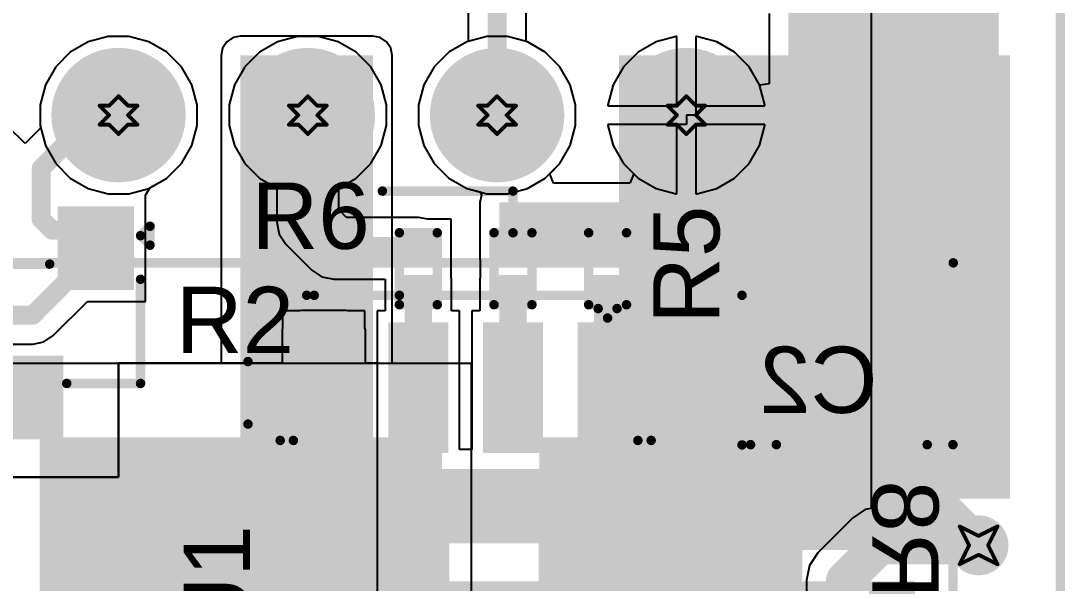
# Model space of a CAD drawing. Header units: inches. Extents: x -0.8 to 12, y -0.1 to 3.7.
# Drawn here: x 0.75 to 1.302, y 1.024 to 1.321 of the extents above; entities that cross this region are included whole.
import ezdxf

# ---------------------------------------------------------------- set-up
doc = ezdxf.new("R2010")
doc.units = ezdxf.units.IN
doc.header["$MEASUREMENT"] = 0
for name, color, linetype in [('Board Outline', 216, 'Continuous'), ('Bottom Layer', 5, 'Continuous'), ('Bottom Overlay', 54, 'Continuous'), ('Bottom Paste', 16, 'Continuous'), ('Bottom Solder', 6, 'Continuous'), ('Drill Drawing', 1, 'Continuous'), ('Multi-Layer', 9, 'Continuous'), ('Pad Holes', 156, 'Continuous'), ('Top Layer', 1, 'Continuous'), ('Top Overlay', 2, 'Continuous'), ('Top Paste', 8, 'Continuous'), ('Top Solder', 216, 'Continuous'), ('Via Holes', 16, 'Continuous')]:
    doc.layers.add(name, color=color, linetype=linetype)
doc.styles.add('Arial', font='', dxfattribs={"height": 0.2})
doc.styles.get('Arial').set_extended_font_data('Arial')

# ---------------------------------------------------------------- blocks, each defined once
blk = doc.blocks.new('SOT_23_1')
at = {"layer": 'Top Layer'}
for points in [[(-0.01614, 0.05748), (0.01614, 0.05748), (0.01614, 0.02126), (-0.01614, 0.02126)], [(-0.05354, -0.02126), (-0.02126, -0.02126), (-0.02126, -0.05748), (-0.05354, -0.05748)], [(0.02126, -0.02126), (0.05354, -0.02126), (0.05354, -0.05748), (0.02126, -0.05748)]]:
    blk.add_hatch(color=1, dxfattribs=at).paths.add_polyline_path(points)
at = {"layer": 'Top Paste'}
for points in [[(-0.01614, 0.05748), (0.01614, 0.05748), (0.01614, 0.02126), (-0.01614, 0.02126)], [(-0.05354, -0.02126), (-0.02126, -0.02126), (-0.02126, -0.05748), (-0.05354, -0.05748)], [(0.02126, -0.02126), (0.05354, -0.02126), (0.05354, -0.05748), (0.02126, -0.05748)]]:
    blk.add_hatch(color=8, dxfattribs=at).paths.add_polyline_path(points)
at = {"layer": 'Top Solder'}
for points in [[(-0.02014, 0.06148), (0.02014, 0.06148), (0.02014, 0.01726), (-0.02014, 0.01726)], [(-0.05754, -0.01726), (-0.01726, -0.01726), (-0.01726, -0.06148), (-0.05754, -0.06148)], [(0.01726, -0.01726), (0.05754, -0.01726), (0.05754, -0.06148), (0.01726, -0.06148)]]:
    blk.add_hatch(color=216, dxfattribs=at).paths.add_polyline_path(points)
at = {"layer": 'Top Overlay', "const_width": 0.005}
for points in [[(-0.022, 0.032), (-0.061, 0.032)], [(-0.061, 0.032), (-0.061, -0.023)], [(0.061, 0.032), (0.022, 0.032)], [(0.061, 0.032), (0.061, -0.023)], [(0.013, -0.031), (-0.013, -0.031)], [(-0.066, -0.041), (-0.066, -0.051)], [(-0.061, -0.046), (-0.066, -0.041)], [(-0.061, -0.046), (-0.066, -0.051)]]:
    blk.add_lwpolyline(points, dxfattribs=at)
at = {"layer": 'Top Overlay', "const_width": 0.0025}
for points in [[(-0.06225, 0.032, 1), (-0.05975, 0.032, 1)], [(-0.06225, 0.032, 1), (-0.05975, 0.032, 1)], [(-0.02325, 0.032, 1), (-0.02075, 0.032, 1)], [(0.02075, 0.032, 1), (0.02325, 0.032, 1)], [(0.05975, 0.032, 1), (0.06225, 0.032, 1)], [(0.05975, 0.032, 1), (0.06225, 0.032, 1)], [(-0.06225, -0.023, 1), (-0.05975, -0.023, 1)], [(0.05975, -0.023, 1), (0.06225, -0.023, 1)], [(-0.01425, -0.031, 1), (-0.01175, -0.031, 1)], [(0.01175, -0.031, 1), (0.01425, -0.031, 1)], [(-0.06725, -0.041, 1), (-0.06475, -0.041, 1)], [(-0.06725, -0.041, 1), (-0.06475, -0.041, 1)], [(-0.06225, -0.046, 1), (-0.05975, -0.046, 1)], [(-0.06225, -0.046, 1), (-0.05975, -0.046, 1)], [(-0.06725, -0.051, 1), (-0.06475, -0.051, 1)], [(-0.06725, -0.051, 1), (-0.06475, -0.051, 1)]]:
    blk.add_lwpolyline(points, format="xyb", close=True, dxfattribs=at)
blk = doc.blocks.new('SOIC_8_3')
at = {"layer": 'Top Layer'}
for points in [[(-0.07579, 0.08681), (-0.07579, 0.06319), (-0.13681, 0.06319), (-0.13681, 0.08681)], [(0.13681, 0.08681), (0.13681, 0.06319), (0.07579, 0.06319), (0.07579, 0.08681)], [(-0.07579, 0.03681), (-0.07579, 0.01319), (-0.13681, 0.01319), (-0.13681, 0.03681)], [(0.13681, 0.03681), (0.13681, 0.01319), (0.07579, 0.01319), (0.07579, 0.03681)], [(-0.07579, -0.01319), (-0.07579, -0.03681), (-0.13681, -0.03681), (-0.13681, -0.01319)], [(0.13681, -0.01319), (0.13681, -0.03681), (0.07579, -0.03681), (0.07579, -0.01319)], [(-0.07579, -0.06319), (-0.07579, -0.08681), (-0.13681, -0.08681), (-0.13681, -0.06319)], [(0.13681, -0.06319), (0.13681, -0.08681), (0.07579, -0.08681), (0.07579, -0.06319)]]:
    blk.add_hatch(color=1, dxfattribs=at).paths.add_polyline_path(points)
at = {"layer": 'Top Overlay'}
blk.add_hatch(color=2, dxfattribs=at).paths.add_polyline_path([(-0.072, 0.06202), (-0.059, 0.06202), (-0.059, 0.08802), (-0.072, 0.08802)])
at = {"layer": 'Top Paste'}
for points in [[(-0.07579, 0.08681), (-0.07579, 0.06319), (-0.13681, 0.06319), (-0.13681, 0.08681)], [(0.13681, 0.08681), (0.13681, 0.06319), (0.07579, 0.06319), (0.07579, 0.08681)], [(-0.07579, 0.03681), (-0.07579, 0.01319), (-0.13681, 0.01319), (-0.13681, 0.03681)], [(0.13681, 0.03681), (0.13681, 0.01319), (0.07579, 0.01319), (0.07579, 0.03681)], [(-0.07579, -0.01319), (-0.07579, -0.03681), (-0.13681, -0.03681), (-0.13681, -0.01319)], [(0.13681, -0.01319), (0.13681, -0.03681), (0.07579, -0.03681), (0.07579, -0.01319)], [(-0.07579, -0.06319), (-0.07579, -0.08681), (-0.13681, -0.08681), (-0.13681, -0.06319)], [(0.13681, -0.06319), (0.13681, -0.08681), (0.07579, -0.08681), (0.07579, -0.06319)]]:
    blk.add_hatch(color=8, dxfattribs=at).paths.add_polyline_path(points)
at = {"layer": 'Top Solder'}
for points in [[(-0.07179, 0.09081), (-0.07179, 0.05919), (-0.14081, 0.05919), (-0.14081, 0.09081)], [(0.14081, 0.09081), (0.14081, 0.05919), (0.07179, 0.05919), (0.07179, 0.09081)], [(-0.07179, 0.04081), (-0.07179, 0.00919), (-0.14081, 0.00919), (-0.14081, 0.04081)], [(0.14081, 0.04081), (0.14081, 0.00919), (0.07179, 0.00919), (0.07179, 0.04081)], [(-0.07179, -0.00919), (-0.07179, -0.04081), (-0.14081, -0.04081), (-0.14081, -0.00919)], [(0.14081, -0.00919), (0.14081, -0.04081), (0.07179, -0.04081), (0.07179, -0.00919)], [(-0.07179, -0.05919), (-0.07179, -0.09081), (-0.14081, -0.09081), (-0.14081, -0.05919)], [(0.14081, -0.05919), (0.14081, -0.09081), (0.07179, -0.09081), (0.07179, -0.05919)]]:
    blk.add_hatch(color=216, dxfattribs=at).paths.add_polyline_path(points)
at = {"layer": 'Top Overlay', "const_width": 0.005}
for points in [[(0.07837, 0.098), (-0.07837, 0.098)], [(-0.07837, 0.091), (-0.07837, 0.098)], [(0.07837, 0.091), (0.07837, 0.098)], [(-0.148, 0.07), (-0.148, 0.08)], [(-0.143, 0.075), (-0.148, 0.08)], [(-0.148, 0.07), (-0.143, 0.075)], [(-0.07837, -0.098), (-0.07837, -0.091)], [(0.07837, -0.098), (0.07837, -0.091)], [(0.07837, -0.098), (-0.07837, -0.098)]]:
    blk.add_lwpolyline(points, dxfattribs=at)
at = {"layer": 'Top Overlay', "const_width": 0.0025}
for points in [[(-0.07962, 0.098, 1), (-0.07712, 0.098, 1)], [(-0.07962, 0.098, 1), (-0.07712, 0.098, 1)], [(0.07712, 0.098, 1), (0.07962, 0.098, 1)], [(0.07712, 0.098, 1), (0.07962, 0.098, 1)], [(-0.07962, 0.091, 1), (-0.07712, 0.091, 1)], [(0.07712, 0.091, 1), (0.07962, 0.091, 1)], [(-0.14925, 0.08, 1), (-0.14675, 0.08, 1)], [(-0.14925, 0.08, 1), (-0.14675, 0.08, 1)], [(-0.14425, 0.075, 1), (-0.14175, 0.075, 1)], [(-0.14425, 0.075, 1), (-0.14175, 0.075, 1)], [(-0.14925, 0.07, 1), (-0.14675, 0.07, 1)], [(-0.14925, 0.07, 1), (-0.14675, 0.07, 1)], [(-0.07962, -0.091, 1), (-0.07712, -0.091, 1)], [(0.07712, -0.091, 1), (0.07962, -0.091, 1)], [(-0.07962, -0.098, 1), (-0.07712, -0.098, 1)], [(-0.07962, -0.098, 1), (-0.07712, -0.098, 1)], [(0.07712, -0.098, 1), (0.07962, -0.098, 1)], [(0.07712, -0.098, 1), (0.07962, -0.098, 1)]]:
    blk.add_lwpolyline(points, format="xyb", close=True, dxfattribs=at)
blk = doc.blocks.new('ARJM11D7_114_AB_EW2_B_5')
at = {"layer": 'Bottom Layer'}
h = blk.add_hatch(color=5, dxfattribs=at)
edge = h.paths.add_edge_path()
edge.add_arc((-0.125, -0.2685), 0.0315, 0, 360)
h = blk.add_hatch(color=5, dxfattribs=at)
edge = h.paths.add_edge_path()
edge.add_arc((-0.025, -0.2685), 0.0315, 0, 360)
h = blk.add_hatch(color=5, dxfattribs=at)
edge = h.paths.add_edge_path()
edge.add_arc((0.075, -0.2685), 0.0315, 0, 360)
h = blk.add_hatch(color=5, dxfattribs=at)
edge = h.paths.add_edge_path()
edge.add_arc((0.175, -0.2685), 0.0315, 0, 360)
at = {"layer": 'Bottom Solder'}
h = blk.add_hatch(color=6, dxfattribs=at)
edge = h.paths.add_edge_path()
edge.add_arc((-0.125, -0.2685), 0.0355, 0, 360)
h = blk.add_hatch(color=6, dxfattribs=at)
edge = h.paths.add_edge_path()
edge.add_arc((-0.025, -0.2685), 0.0355, 0, 360)
h = blk.add_hatch(color=6, dxfattribs=at)
edge = h.paths.add_edge_path()
edge.add_arc((0.075, -0.2685), 0.0355, 0, 360)
h = blk.add_hatch(color=6, dxfattribs=at)
edge = h.paths.add_edge_path()
edge.add_arc((0.175, -0.2685), 0.0355, 0, 360)
at = {"layer": 'Multi-Layer'}
h = blk.add_hatch(color=9, dxfattribs=at)
edge = h.paths.add_edge_path()
edge.add_arc((-0.125, -0.2685), 0.0315, 0, 360)
h = blk.add_hatch(color=9, dxfattribs=at)
edge = h.paths.add_edge_path()
edge.add_arc((-0.025, -0.2685), 0.0315, 0, 360)
h = blk.add_hatch(color=9, dxfattribs=at)
edge = h.paths.add_edge_path()
edge.add_arc((0.075, -0.2685), 0.0315, 0, 360)
h = blk.add_hatch(color=9, dxfattribs=at)
edge = h.paths.add_edge_path()
edge.add_arc((0.175, -0.2685), 0.0315, 0, 360)
at = {"layer": 'Pad Holes'}
h = blk.add_hatch(color=7, dxfattribs=at)
edge = h.paths.add_edge_path()
edge.add_arc((-0.125, -0.2685), 0.0185, 0, 360)
h = blk.add_hatch(color=7, dxfattribs=at)
edge = h.paths.add_edge_path()
edge.add_arc((-0.025, -0.2685), 0.0185, 0, 360)
h = blk.add_hatch(color=7, dxfattribs=at)
edge = h.paths.add_edge_path()
edge.add_arc((0.075, -0.2685), 0.0185, 0, 360)
h = blk.add_hatch(color=7, dxfattribs=at)
edge = h.paths.add_edge_path()
edge.add_arc((0.175, -0.2685), 0.0185, 0, 360)
at = {"layer": 'Top Layer'}
h = blk.add_hatch(color=1, dxfattribs=at)
edge = h.paths.add_edge_path()
edge.add_arc((-0.125, -0.2685), 0.0315, 0, 360)
h = blk.add_hatch(color=1, dxfattribs=at)
edge = h.paths.add_edge_path()
edge.add_arc((-0.025, -0.2685), 0.0315, 0, 360)
h = blk.add_hatch(color=1, dxfattribs=at)
edge = h.paths.add_edge_path()
edge.add_arc((0.075, -0.2685), 0.0315, 0, 360)
h = blk.add_hatch(color=1, dxfattribs=at)
edge = h.paths.add_edge_path()
edge.add_arc((0.175, -0.2685), 0.0315, 0, 360)
at = {"layer": 'Top Solder'}
h = blk.add_hatch(color=216, dxfattribs=at)
edge = h.paths.add_edge_path()
edge.add_arc((-0.125, -0.2685), 0.0355, 0, 360)
h = blk.add_hatch(color=216, dxfattribs=at)
edge = h.paths.add_edge_path()
edge.add_arc((-0.025, -0.2685), 0.0355, 0, 360)
h = blk.add_hatch(color=216, dxfattribs=at)
edge = h.paths.add_edge_path()
edge.add_arc((0.075, -0.2685), 0.0355, 0, 360)
h = blk.add_hatch(color=216, dxfattribs=at)
edge = h.paths.add_edge_path()
edge.add_arc((0.175, -0.2685), 0.0355, 0, 360)
at = {"layer": 'Bottom Overlay', "const_width": 0.005}
for points in [[(0.316, -0.3465), (0.316, -0.133)], [(-0.316, -0.3465), (0.316, -0.3465)]]:
    blk.add_lwpolyline(points, dxfattribs=at)
at = {"layer": 'Bottom Overlay', "const_width": 0.0025}
blk.add_lwpolyline([(0.31475, -0.3465, 1), (0.31725, -0.3465, 1)], format="xyb", close=True, dxfattribs=at)
blk.add_lwpolyline([(0.31475, -0.3465, 1), (0.31725, -0.3465, 1)], format="xyb", close=True, dxfattribs=at)
blk = doc.blocks.new('VMMC0571J150MV_B_6')
at = {"layer": 'Bottom Layer'}
for points in [[(-0.02756, 0.01969), (-0.02756, -0.01969), (-0.15748, -0.01969), (-0.15748, 0.01969)], [(0.15748, 0.01969), (0.15748, -0.01969), (0.02756, -0.01969), (0.02756, 0.01969)]]:
    blk.add_hatch(color=5, dxfattribs=at).paths.add_polyline_path(points)
at = {"layer": 'Bottom Paste'}
for points in [[(-0.02756, 0.01969), (-0.02756, -0.01969), (-0.15748, -0.01969), (-0.15748, 0.01969)], [(0.15748, 0.01969), (0.15748, -0.01969), (0.02756, -0.01969), (0.02756, 0.01969)]]:
    blk.add_hatch(color=16, dxfattribs=at).paths.add_polyline_path(points)
at = {"layer": 'Bottom Solder'}
for points in [[(-0.02356, 0.02369), (-0.02356, -0.02369), (-0.16148, -0.02369), (-0.16148, 0.02369)], [(0.16148, 0.02369), (0.16148, -0.02369), (0.02356, -0.02369), (0.02356, 0.02369)]]:
    blk.add_hatch(color=6, dxfattribs=at).paths.add_polyline_path(points)
at = {"layer": 'Bottom Overlay', "const_width": 0.005}
for points in [[(-0.13, 0.097), (-0.095, 0.132)], [(-0.095, 0.132), (0.131, 0.132)], [(0.131, 0.053), (0.131, 0.132)], [(-0.13, 0.064), (-0.13, 0.097)], [(-0.14001, -0.05293), (-0.14001, -0.02931)], [(-0.15182, -0.04112), (-0.1282, -0.04112)], [(-0.14001, -0.05293), (-0.14001, -0.04112)], [(0.131, -0.132), (0.131, -0.053)], [(-0.13, -0.097), (-0.13, -0.064)], [(-0.13, -0.097), (-0.095, -0.132)], [(-0.095, -0.132), (0.131, -0.132)]]:
    blk.add_lwpolyline(points, dxfattribs=at)
at = {"layer": 'Bottom Overlay', "const_width": 0.0025}
for points in [[(-0.09625, 0.132, 1), (-0.09375, 0.132, 1)], [(-0.09625, 0.132, 1), (-0.09375, 0.132, 1)], [(0.12975, 0.132, 1), (0.13225, 0.132, 1)], [(0.12975, 0.132, 1), (0.13225, 0.132, 1)], [(-0.13125, 0.097, 1), (-0.12875, 0.097, 1)], [(-0.13125, 0.097, 1), (-0.12875, 0.097, 1)], [(-0.13125, 0.064, 1), (-0.12875, 0.064, 1)], [(0.12975, 0.053, 1), (0.13225, 0.053, 1)], [(-0.14126, -0.02931, 1), (-0.13876, -0.02931, 1)], [(-0.15307, -0.04112, 1), (-0.15057, -0.04112, 1)], [(-0.14126, -0.04112, 1), (-0.13876, -0.04112, 1)], [(-0.12945, -0.04112, 1), (-0.12695, -0.04112, 1)], [(-0.14126, -0.05293, 1), (-0.13876, -0.05293, 1)], [(-0.14126, -0.05293, 1), (-0.13876, -0.05293, 1)], [(0.12975, -0.053, 1), (0.13225, -0.053, 1)], [(-0.13125, -0.064, 1), (-0.12875, -0.064, 1)], [(-0.13125, -0.097, 1), (-0.12875, -0.097, 1)], [(-0.13125, -0.097, 1), (-0.12875, -0.097, 1)], [(-0.09625, -0.132, 1), (-0.09375, -0.132, 1)], [(-0.09625, -0.132, 1), (-0.09375, -0.132, 1)], [(0.12975, -0.132, 1), (0.13225, -0.132, 1)], [(0.12975, -0.132, 1), (0.13225, -0.132, 1)]]:
    blk.add_lwpolyline(points, format="xyb", close=True, dxfattribs=at)
blk = doc.blocks.new('RES_0201_46')
at = {"layer": 'Top Layer'}
for points in [[(-0.01614, 0.00728), (-0.00551, 0.00728), (-0.00551, -0.00728), (-0.01614, -0.00728)], [(0.00551, 0.00728), (0.01614, 0.00728), (0.01614, -0.00728), (0.00551, -0.00728)]]:
    blk.add_hatch(color=1, dxfattribs=at).paths.add_polyline_path(points)
at = {"layer": 'Top Paste'}
for points in [[(-0.01614, 0.00728), (-0.00551, 0.00728), (-0.00551, -0.00728), (-0.01614, -0.00728)], [(0.00551, 0.00728), (0.01614, 0.00728), (0.01614, -0.00728), (0.00551, -0.00728)]]:
    blk.add_hatch(color=8, dxfattribs=at).paths.add_polyline_path(points)
at = {"layer": 'Top Solder'}
for points in [[(-0.01831, 0.00945), (-0.00335, 0.00945), (-0.00335, -0.00945), (-0.01831, -0.00945)], [(0.00335, 0.00945), (0.01831, 0.00945), (0.01831, -0.00945), (0.00335, -0.00945)]]:
    blk.add_hatch(color=216, dxfattribs=at).paths.add_polyline_path(points)
at = {"layer": 'Top Overlay', "const_width": 0.005}
for points in [[(0.019, 0.01), (-0.019, 0.01)], [(-0.019, -0.01), (-0.019, 0.01)], [(0.019, -0.01), (0.019, 0.01)], [(0.019, -0.01), (-0.019, -0.01)]]:
    blk.add_lwpolyline(points, dxfattribs=at)
at = {"layer": 'Top Overlay', "const_width": 0.0025}
for points in [[(-0.02025, 0.01, 1), (-0.01775, 0.01, 1)], [(-0.02025, 0.01, 1), (-0.01775, 0.01, 1)], [(0.01775, 0.01, 1), (0.02025, 0.01, 1)], [(0.01775, 0.01, 1), (0.02025, 0.01, 1)], [(-0.02025, -0.01, 1), (-0.01775, -0.01, 1)], [(-0.02025, -0.01, 1), (-0.01775, -0.01, 1)], [(0.01775, -0.01, 1), (0.02025, -0.01, 1)], [(0.01775, -0.01, 1), (0.02025, -0.01, 1)]]:
    blk.add_lwpolyline(points, format="xyb", close=True, dxfattribs=at)
blk = doc.blocks.new('RES_0201_47')
at = {"layer": 'Top Layer'}
for points in [[(-0.01614, 0.00728), (-0.00551, 0.00728), (-0.00551, -0.00728), (-0.01614, -0.00728)], [(0.00551, 0.00728), (0.01614, 0.00728), (0.01614, -0.00728), (0.00551, -0.00728)]]:
    blk.add_hatch(color=1, dxfattribs=at).paths.add_polyline_path(points)
at = {"layer": 'Top Paste'}
for points in [[(-0.01614, 0.00728), (-0.00551, 0.00728), (-0.00551, -0.00728), (-0.01614, -0.00728)], [(0.00551, 0.00728), (0.01614, 0.00728), (0.01614, -0.00728), (0.00551, -0.00728)]]:
    blk.add_hatch(color=8, dxfattribs=at).paths.add_polyline_path(points)
at = {"layer": 'Top Solder'}
for points in [[(-0.01831, 0.00945), (-0.00335, 0.00945), (-0.00335, -0.00945), (-0.01831, -0.00945)], [(0.00335, 0.00945), (0.01831, 0.00945), (0.01831, -0.00945), (0.00335, -0.00945)]]:
    blk.add_hatch(color=216, dxfattribs=at).paths.add_polyline_path(points)
at = {"layer": 'Top Overlay', "const_width": 0.005}
for points in [[(0.019, 0.01), (-0.019, 0.01)], [(-0.019, -0.01), (-0.019, 0.01)], [(0.019, -0.01), (0.019, 0.01)], [(0.019, -0.01), (-0.019, -0.01)]]:
    blk.add_lwpolyline(points, dxfattribs=at)
at = {"layer": 'Top Overlay', "const_width": 0.0025}
for points in [[(-0.02025, 0.01, 1), (-0.01775, 0.01, 1)], [(-0.02025, 0.01, 1), (-0.01775, 0.01, 1)], [(0.01775, 0.01, 1), (0.02025, 0.01, 1)], [(0.01775, 0.01, 1), (0.02025, 0.01, 1)], [(-0.02025, -0.01, 1), (-0.01775, -0.01, 1)], [(-0.02025, -0.01, 1), (-0.01775, -0.01, 1)], [(0.01775, -0.01, 1), (0.02025, -0.01, 1)], [(0.01775, -0.01, 1), (0.02025, -0.01, 1)]]:
    blk.add_lwpolyline(points, format="xyb", close=True, dxfattribs=at)
blk = doc.blocks.new('RES_0201_50')
at = {"layer": 'Top Layer'}
for points in [[(-0.01614, 0.00728), (-0.00551, 0.00728), (-0.00551, -0.00728), (-0.01614, -0.00728)], [(0.00551, 0.00728), (0.01614, 0.00728), (0.01614, -0.00728), (0.00551, -0.00728)]]:
    blk.add_hatch(color=1, dxfattribs=at).paths.add_polyline_path(points)
at = {"layer": 'Top Paste'}
for points in [[(-0.01614, 0.00728), (-0.00551, 0.00728), (-0.00551, -0.00728), (-0.01614, -0.00728)], [(0.00551, 0.00728), (0.01614, 0.00728), (0.01614, -0.00728), (0.00551, -0.00728)]]:
    blk.add_hatch(color=8, dxfattribs=at).paths.add_polyline_path(points)
at = {"layer": 'Top Solder'}
for points in [[(-0.01831, 0.00945), (-0.00335, 0.00945), (-0.00335, -0.00945), (-0.01831, -0.00945)], [(0.00335, 0.00945), (0.01831, 0.00945), (0.01831, -0.00945), (0.00335, -0.00945)]]:
    blk.add_hatch(color=216, dxfattribs=at).paths.add_polyline_path(points)
at = {"layer": 'Top Overlay', "const_width": 0.005}
for points in [[(-0.019, 0.01), (0.019, 0.01)], [(-0.019, 0.01), (-0.019, -0.01)], [(0.019, 0.01), (0.019, -0.01)], [(-0.019, -0.01), (0.019, -0.01)]]:
    blk.add_lwpolyline(points, dxfattribs=at)
at = {"layer": 'Top Overlay', "const_width": 0.0025}
for points in [[(-0.02025, 0.01, 1), (-0.01775, 0.01, 1)], [(-0.02025, 0.01, 1), (-0.01775, 0.01, 1)], [(0.01775, 0.01, 1), (0.02025, 0.01, 1)], [(0.01775, 0.01, 1), (0.02025, 0.01, 1)], [(-0.02025, -0.01, 1), (-0.01775, -0.01, 1)], [(-0.02025, -0.01, 1), (-0.01775, -0.01, 1)], [(0.01775, -0.01, 1), (0.02025, -0.01, 1)], [(0.01775, -0.01, 1), (0.02025, -0.01, 1)]]:
    blk.add_lwpolyline(points, format="xyb", close=True, dxfattribs=at)
blk = doc.blocks.new('SMA_59')
at = {"layer": 'Top Layer'}
for points in [[(-0.12795, 0.03346), (-0.02953, 0.03346), (-0.02953, -0.03346), (-0.12795, -0.03346)], [(0.02953, 0.03346), (0.12795, 0.03346), (0.12795, -0.03346), (0.02953, -0.03346)]]:
    blk.add_hatch(color=1, dxfattribs=at).paths.add_polyline_path(points)
at = {"layer": 'Top Overlay'}
for points in [[(-0.175, -0.05597), (-0.12906, -0.05597), (-0.12906, 0.05598), (-0.175, 0.05598)], [(-0.12992, 0.03638), (-0.1022, 0.03638), (-0.1022, 0.05598), (-0.12992, 0.05598)], [(-0.12992, -0.05598), (-0.1022, -0.05598), (-0.1022, -0.03637), (-0.12992, -0.03637)]]:
    blk.add_hatch(color=2, dxfattribs=at).paths.add_polyline_path(points)
at = {"layer": 'Top Paste'}
for points in [[(-0.12795, 0.03346), (-0.02953, 0.03346), (-0.02953, -0.03346), (-0.12795, -0.03346)], [(0.02953, 0.03346), (0.12795, 0.03346), (0.12795, -0.03346), (0.02953, -0.03346)]]:
    blk.add_hatch(color=8, dxfattribs=at).paths.add_polyline_path(points)
at = {"layer": 'Top Solder'}
for points in [[(-0.13195, 0.03746), (-0.02553, 0.03746), (-0.02553, -0.03746), (-0.13195, -0.03746)], [(0.02553, 0.03746), (0.13195, 0.03746), (0.13195, -0.03746), (0.02553, -0.03746)]]:
    blk.add_hatch(color=216, dxfattribs=at).paths.add_polyline_path(points)
at = {"layer": 'Top Overlay', "const_width": 0.005}
for points in [[(-0.10465, 0.05345), (0.08115, 0.05345)], [(0.08115, 0.05345), (0.08115, 0.03985)], [(0.08115, -0.03985), (0.08115, -0.05345)], [(-0.10465, -0.05345), (0.08115, -0.05345)]]:
    blk.add_lwpolyline(points, dxfattribs=at)
at = {"layer": 'Top Overlay', "const_width": 0.0025}
for points in [[(-0.1059, 0.05345, 1), (-0.1034, 0.05345, 1)], [(0.0799, 0.05345, 1), (0.0824, 0.05345, 1)], [(0.0799, 0.05345, 1), (0.0824, 0.05345, 1)], [(0.0799, 0.03985, 1), (0.0824, 0.03985, 1)], [(0.0799, -0.03985, 1), (0.0824, -0.03985, 1)], [(-0.1059, -0.05345, 1), (-0.1034, -0.05345, 1)], [(0.0799, -0.05345, 1), (0.0824, -0.05345, 1)], [(0.0799, -0.05345, 1), (0.0824, -0.05345, 1)]]:
    blk.add_lwpolyline(points, format="xyb", close=True, dxfattribs=at)

msp = doc.modelspace()

# ---------------------------------------------------------------- hatches: boundary and pattern name
at = {"layer": 'Bottom Layer'}
for points in [[(0.866, 1.02431), (0.936, 1.02431), (0.936, 1.3026), (0.866, 1.3026)], [(1.066, 1.06862), (1.27267, 1.06862), (1.27267, 1.3026), (1.066, 1.3026)], [(1.066, 1.02431), (1.1628, 1.02431), (1.1628, 1.3026), (1.066, 1.3026)], [(0.76, 0.808), (0.81, 0.808), (0.81, 1.101), (0.76, 1.101)], [(0.76, 1.02431), (0.97244, 1.02431), (0.97244, 1.101), (0.76, 1.101)], [(1.02389, 1.02431), (1.15748, 1.02431), (1.15748, 1.101), (1.02389, 1.101)]]:
    msp.add_hatch(color=5, dxfattribs=at).paths.add_polyline_path(points)
h = msp.add_hatch(color=5, dxfattribs=at)
edge = h.paths.add_edge_path()
edge.add_arc((1.256, 1.044), 0.01181, 0, 360)
at = {"layer": 'Bottom Solder'}
h = msp.add_hatch(color=6, dxfattribs=at)
edge = h.paths.add_edge_path()
edge.add_arc((1.256, 1.044), 0.01581, 0, 360)
h = msp.add_hatch(color=6, dxfattribs=at)
edge = h.paths.add_edge_path()
edge.add_arc((0.78526, 1.012), 0.01581, 0, 360)
at = {"layer": 'Top Layer'}
for points in [[(1.15554, 1.045), (1.22246, 1.045), (1.22246, 1.4026), (1.15554, 1.4026)], [(1.00272, 1.19551), (1.22246, 1.19551), (1.22246, 1.225), (1.00272, 1.225)], [(0.95272, 1.14), (0.96728, 1.14), (0.96728, 1.18449), (0.95272, 1.18449)], [(1.00272, 1.09679), (1.01728, 1.09679), (1.01728, 1.18449), (1.00272, 1.18449)], [(1.05272, 1.09679), (1.06728, 1.09679), (1.06728, 1.18449), (1.05272, 1.18449)], [(0.89819, 1.045), (0.92181, 1.045), (0.92181, 1.15781), (0.89819, 1.15781)], [(0.89819, 1.045), (1.22246, 1.045), (1.22246, 1.08437), (0.89819, 1.08437)], [(0.7603, 0.967), (0.81, 0.967), (0.81, 1.025), (0.7603, 1.025)], [(0.7603, 0.983), (1.22246, 0.983), (1.22246, 1.025), (0.7603, 1.025)]]:
    msp.add_hatch(color=1, dxfattribs=at).paths.add_polyline_path(points)
h = msp.add_hatch(color=1, dxfattribs=at)
edge = h.paths.add_edge_path()
edge.add_arc((1.256, 1.044), 0.01181, 0, 360)
at = {"layer": 'Top Solder'}
h = msp.add_hatch(color=216, dxfattribs=at)
edge = h.paths.add_edge_path()
edge.add_arc((1.256, 1.044), 0.01581, 0, 360)
h = msp.add_hatch(color=216, dxfattribs=at)
edge = h.paths.add_edge_path()
edge.add_arc((0.78526, 1.012), 0.01581, 0, 360)
at = {"layer": 'Via Holes'}
h = msp.add_hatch(color=7, dxfattribs=at)
edge = h.paths.add_edge_path()
edge.add_arc((1.256, 1.044), 0.00591, 0, 360)

# ---------------------------------------------------------------- linework, layer by layer
at = {"layer": 'Board Outline', "const_width": 0.005}
msp.add_lwpolyline([(1.29921, 0), (1.29921, 1.95441)], dxfattribs=at)
at = {"layer": 'Bottom Layer'}
for p, q in [((1.19923, 1.45008), (1.19923, 1.06347)), ((0.98632, 1.34005), (0.98632, 1.30996)), ((1.01691, 1.30996), (1.01691, 1.34005)), ((0.7856, 1.30977), (0.77613, 1.30431)), ((0.79615, 1.3126), (0.7856, 1.30977)), ((0.80708, 1.3126), (0.79615, 1.3126)), ((0.81763, 1.30977), (0.80708, 1.3126)), ((0.82709, 1.30431), (0.81763, 1.30977)), ((0.85879, 1.30981), (0.85658, 1.3065)), ((0.8621, 1.31202), (0.85879, 1.30981)), ((0.866, 1.31279), (0.8621, 1.31202)), ((0.936, 1.31279), (0.866, 1.31279)), ((0.9399, 1.31202), (0.936, 1.31279)), ((0.94321, 1.30981), (0.9399, 1.31202)), ((0.94542, 1.3065), (0.94321, 1.30981)), ((0.9856, 1.30977), (0.97613, 1.30431)), ((0.98632, 1.30996), (0.9856, 1.30977)), ((1.01763, 1.30977), (1.01691, 1.30996)), ((1.02709, 1.30431), (1.01763, 1.30977)), ((1.0856, 1.30977), (1.07613, 1.30431)), ((1.09615, 1.3126), (1.0856, 1.30977)), ((1.09661, 1.3126), (1.09615, 1.3126)), ((1.09661, 1.2761), (1.09661, 1.3126)), ((1.10708, 1.3126), (1.10661, 1.3126)), ((1.10661, 1.3126), (1.10661, 1.2761)), ((1.11763, 1.30977), (1.10708, 1.3126)), ((1.12709, 1.30431), (1.11763, 1.30977)), ((0.77613, 1.30431), (0.76841, 1.29658)), ((0.83482, 1.29658), (0.82709, 1.30431)), ((0.85658, 1.3065), (0.8558, 1.3026)), ((0.8558, 1.3026), (0.8558, 1.14)), ((0.9462, 1.3026), (0.94542, 1.3065)), ((0.9462, 1.14), (0.9462, 1.3026)), ((0.97613, 1.30431), (0.96841, 1.29658)), ((1.03482, 1.29658), (1.02709, 1.30431)), ((1.07613, 1.30431), (1.06841, 1.29658)), ((1.13482, 1.29658), (1.12709, 1.30431)), ((0.76841, 1.29658), (0.76295, 1.28712)), ((0.84028, 1.28712), (0.83482, 1.29658)), ((0.96841, 1.29658), (0.96295, 1.28712)), ((1.04028, 1.28712), (1.03482, 1.29658)), ((1.06841, 1.29658), (1.06295, 1.28712)), ((1.14028, 1.28712), (1.13482, 1.29658)), ((0.76295, 1.28712), (0.76012, 1.27657)), ((0.84311, 1.27657), (0.84028, 1.28712)), ((0.96295, 1.28712), (0.96012, 1.27657)), ((1.04311, 1.27657), (1.04028, 1.28712)), ((1.06295, 1.28712), (1.06012, 1.27657)), ((1.14311, 1.27657), (1.14028, 1.28712)), ((0.76012, 1.27657), (0.76012, 1.26564)), ((0.84311, 1.26564), (0.84311, 1.27657)), ((0.96012, 1.27657), (0.96012, 1.26564)), ((1.04311, 1.26564), (1.04311, 1.27657)), ((1.06012, 1.27657), (1.06012, 1.2761)), ((1.06012, 1.2761), (1.09661, 1.2761)), ((1.10661, 1.2761), (1.14311, 1.2761)), ((1.14311, 1.2761), (1.14311, 1.27657)), ((0.76012, 1.26564), (0.76295, 1.25509)), ((0.84028, 1.25509), (0.84311, 1.26564)), ((0.96012, 1.26564), (0.96295, 1.25509)), ((1.04028, 1.25509), (1.04311, 1.26564)), ((1.09661, 1.2661), (1.06012, 1.2661)), ((1.06012, 1.2661), (1.06012, 1.26564)), ((1.06012, 1.26564), (1.06295, 1.25509)), ((1.09661, 1.22961), (1.09661, 1.2661)), ((1.14311, 1.2661), (1.10661, 1.2661)), ((1.10661, 1.2661), (1.10661, 1.22961)), ((1.14028, 1.25509), (1.14311, 1.26564)), ((1.14311, 1.26564), (1.14311, 1.2661)), ((0.76295, 1.25509), (0.76841, 1.24562)), ((0.83482, 1.24562), (0.84028, 1.25509)), ((0.96295, 1.25509), (0.96841, 1.24562)), ((1.03482, 1.24562), (1.04028, 1.25509)), ((1.06295, 1.25509), (1.06841, 1.24562)), ((1.13482, 1.24562), (1.14028, 1.25509)), ((0.76841, 1.24562), (0.77613, 1.2379)), ((0.82709, 1.2379), (0.83482, 1.24562)), ((0.96841, 1.24562), (0.97613, 1.2379)), ((1.02709, 1.2379), (1.03482, 1.24562)), ((1.06841, 1.24562), (1.07613, 1.2379)), ((1.12709, 1.2379), (1.13482, 1.24562)), ((0.77613, 1.2379), (0.7856, 1.23243)), ((0.81763, 1.23243), (0.82709, 1.2379)), ((0.97613, 1.2379), (0.9856, 1.23243)), ((1.01763, 1.23243), (1.02709, 1.2379)), ((1.07613, 1.2379), (1.0856, 1.23243)), ((1.11763, 1.23243), (1.12709, 1.2379)), ((0.7856, 1.23243), (0.79615, 1.22961)), ((0.80708, 1.22961), (0.81763, 1.23243)), ((0.9856, 1.23243), (0.99615, 1.22961)), ((1.00708, 1.22961), (1.01763, 1.23243)), ((1.0856, 1.23243), (1.09615, 1.22961)), ((1.10708, 1.22961), (1.11763, 1.23243)), ((0.79615, 1.22961), (0.80708, 1.22961)), ((0.99615, 1.22961), (1.00708, 1.22961)), ((1.09615, 1.22961), (1.09661, 1.22961)), ((1.10661, 1.22961), (1.10708, 1.22961)), ((0.988, 1.14), (0.742, 1.14)), ((0.8558, 1.14), (0.742, 1.14)), ((0.988, 1.14), (0.9462, 1.14)), ((0.988, 1.007), (0.988, 1.14)), ((0.988, 1.007), (0.988, 1.14)), ((1.19604, 1.06284), (1.18942, 1.05842)), ((1.19923, 1.06347), (1.19604, 1.06284)), ((1.18942, 1.05842), (1.17101, 1.04001)), ((1.17101, 1.04001), (1.16659, 1.03339)), ((1.16659, 1.03339), (1.16504, 1.02559)), ((1.16504, 1.02559), (1.16504, 0.99139))]:
    msp.add_line(p, q, dxfattribs=at)
for points, const_width in [([(1.23665, 1.22577), (1.23665, 1.50102)], 0.06), ([(1.00161, 1.2711), (1.00161, 1.40239)], 0.01), ([(1.17389, 1.163), (1.23665, 1.22577)], 0.06), ([(1.18543, 1.02559), (1.20384, 1.044)], 0.02), ([(1.20384, 1.044), (1.256, 1.044)], 0.02), ([(1.18543, 0.98294), (1.18543, 1.02559)], 0.02)]:
    msp.add_lwpolyline(points, dxfattribs=dict(at, const_width=const_width))
for points, const_width in [([(0.99911, 1.2711, 1), (1.00411, 1.2711, 1)], 0.005), ([(1.22165, 1.22577, 1), (1.25165, 1.22577, 1)], 0.03), ([(1.22165, 1.22577, 1), (1.25165, 1.22577, 1)], 0.03), ([(1.15889, 1.163, 1), (1.18889, 1.163, 1)], 0.03), ([(1.19884, 1.044, 1), (1.20884, 1.044, 1)], 0.01), ([(1.19884, 1.044, 1), (1.20884, 1.044, 1)], 0.01), ([(1.251, 1.044, 1), (1.261, 1.044, 1)], 0.01), ([(1.18043, 1.02559, 1), (1.19043, 1.02559, 1)], 0.01), ([(1.18043, 1.02559, 1), (1.19043, 1.02559, 1)], 0.01)]:
    msp.add_lwpolyline(points, format="xyb", close=True, dxfattribs=dict(at, const_width=const_width))
at = {"layer": 'Drill Drawing', "const_width": 0.002}
for points in [[(0.79661, 1.2761), (0.80161, 1.2811)], [(0.80161, 1.2811), (0.80661, 1.2761)], [(0.89661, 1.2761), (0.90161, 1.2811)], [(0.90161, 1.2811), (0.90661, 1.2761)], [(0.99661, 1.2761), (1.00161, 1.2811)], [(1.00161, 1.2811), (1.00661, 1.2761)], [(1.09661, 1.2761), (1.10161, 1.2811)], [(1.10161, 1.2811), (1.10661, 1.2761)], [(0.79161, 1.2761), (0.79661, 1.2711)], [(0.79161, 1.2761), (0.79661, 1.2761)], [(0.80661, 1.2761), (0.81161, 1.2761)], [(0.80661, 1.2711), (0.81161, 1.2761)], [(0.89161, 1.2761), (0.89661, 1.2711)], [(0.89161, 1.2761), (0.89661, 1.2761)], [(0.90661, 1.2761), (0.91161, 1.2761)], [(0.90661, 1.2711), (0.91161, 1.2761)], [(0.99161, 1.2761), (0.99661, 1.2711)], [(0.99161, 1.2761), (0.99661, 1.2761)], [(1.00661, 1.2761), (1.01161, 1.2761)], [(1.00661, 1.2711), (1.01161, 1.2761)], [(1.09161, 1.2761), (1.09661, 1.2711)], [(1.09161, 1.2761), (1.09661, 1.2761)], [(1.10661, 1.2761), (1.11161, 1.2761)], [(1.10661, 1.2711), (1.11161, 1.2761)], [(0.79161, 1.2661), (0.79661, 1.2711)], [(0.80661, 1.2711), (0.81161, 1.2661)], [(0.89161, 1.2661), (0.89661, 1.2711)], [(0.90661, 1.2711), (0.91161, 1.2661)], [(0.99161, 1.2661), (0.99661, 1.2711)], [(1.00661, 1.2711), (1.01161, 1.2661)], [(1.09161, 1.2661), (1.09661, 1.2711)], [(1.10661, 1.2711), (1.11161, 1.2661)], [(0.79161, 1.2661), (0.79661, 1.2661)], [(0.79661, 1.2661), (0.80161, 1.2611)], [(0.80161, 1.2611), (0.80661, 1.2661)], [(0.80661, 1.2661), (0.81161, 1.2661)], [(0.89161, 1.2661), (0.89661, 1.2661)], [(0.89661, 1.2661), (0.90161, 1.2611)], [(0.90161, 1.2611), (0.90661, 1.2661)], [(0.90661, 1.2661), (0.91161, 1.2661)], [(0.99161, 1.2661), (0.99661, 1.2661)], [(0.99661, 1.2661), (1.00161, 1.2611)], [(1.00161, 1.2611), (1.00661, 1.2661)], [(1.00661, 1.2661), (1.01161, 1.2661)], [(1.09161, 1.2661), (1.09661, 1.2661)], [(1.09661, 1.2661), (1.10161, 1.2611)], [(1.10161, 1.2611), (1.10661, 1.2661)], [(1.10661, 1.2661), (1.11161, 1.2661)], [(1.246, 1.054), (1.256, 1.049)], [(1.246, 1.054), (1.251, 1.044)], [(1.256, 1.049), (1.266, 1.054)], [(1.261, 1.044), (1.266, 1.054)], [(1.246, 1.034), (1.251, 1.044)], [(1.261, 1.044), (1.266, 1.034)], [(1.246, 1.034), (1.256, 1.039)], [(1.256, 1.039), (1.266, 1.034)]]:
    msp.add_lwpolyline(points, dxfattribs=at)
at = {"layer": 'Drill Drawing', "const_width": 0.001}
for points in [[(0.80111, 1.2811, 1), (0.80211, 1.2811, 1)], [(0.80111, 1.2811, 1), (0.80211, 1.2811, 1)], [(0.90111, 1.2811, 1), (0.90211, 1.2811, 1)], [(0.90111, 1.2811, 1), (0.90211, 1.2811, 1)], [(1.00111, 1.2811, 1), (1.00211, 1.2811, 1)], [(1.00111, 1.2811, 1), (1.00211, 1.2811, 1)], [(1.10111, 1.2811, 1), (1.10211, 1.2811, 1)], [(1.10111, 1.2811, 1), (1.10211, 1.2811, 1)], [(0.79111, 1.2761, 1), (0.79211, 1.2761, 1)], [(0.79111, 1.2761, 1), (0.79211, 1.2761, 1)], [(0.79611, 1.2761, 1), (0.79711, 1.2761, 1)], [(0.79611, 1.2761, 1), (0.79711, 1.2761, 1)], [(0.80611, 1.2761, 1), (0.80711, 1.2761, 1)], [(0.80611, 1.2761, 1), (0.80711, 1.2761, 1)], [(0.81111, 1.2761, 1), (0.81211, 1.2761, 1)], [(0.81111, 1.2761, 1), (0.81211, 1.2761, 1)], [(0.89111, 1.2761, 1), (0.89211, 1.2761, 1)], [(0.89111, 1.2761, 1), (0.89211, 1.2761, 1)], [(0.89611, 1.2761, 1), (0.89711, 1.2761, 1)], [(0.89611, 1.2761, 1), (0.89711, 1.2761, 1)], [(0.90611, 1.2761, 1), (0.90711, 1.2761, 1)], [(0.90611, 1.2761, 1), (0.90711, 1.2761, 1)], [(0.91111, 1.2761, 1), (0.91211, 1.2761, 1)], [(0.91111, 1.2761, 1), (0.91211, 1.2761, 1)], [(0.99111, 1.2761, 1), (0.99211, 1.2761, 1)], [(0.99111, 1.2761, 1), (0.99211, 1.2761, 1)], [(0.99611, 1.2761, 1), (0.99711, 1.2761, 1)], [(0.99611, 1.2761, 1), (0.99711, 1.2761, 1)], [(1.00611, 1.2761, 1), (1.00711, 1.2761, 1)], [(1.00611, 1.2761, 1), (1.00711, 1.2761, 1)], [(1.01111, 1.2761, 1), (1.01211, 1.2761, 1)], [(1.01111, 1.2761, 1), (1.01211, 1.2761, 1)], [(1.09111, 1.2761, 1), (1.09211, 1.2761, 1)], [(1.09111, 1.2761, 1), (1.09211, 1.2761, 1)], [(1.09611, 1.2761, 1), (1.09711, 1.2761, 1)], [(1.09611, 1.2761, 1), (1.09711, 1.2761, 1)], [(1.10611, 1.2761, 1), (1.10711, 1.2761, 1)], [(1.10611, 1.2761, 1), (1.10711, 1.2761, 1)], [(1.11111, 1.2761, 1), (1.11211, 1.2761, 1)], [(1.11111, 1.2761, 1), (1.11211, 1.2761, 1)], [(0.79611, 1.2711, 1), (0.79711, 1.2711, 1)], [(0.79611, 1.2711, 1), (0.79711, 1.2711, 1)], [(0.80611, 1.2711, 1), (0.80711, 1.2711, 1)], [(0.80611, 1.2711, 1), (0.80711, 1.2711, 1)], [(0.89611, 1.2711, 1), (0.89711, 1.2711, 1)], [(0.89611, 1.2711, 1), (0.89711, 1.2711, 1)], [(0.90611, 1.2711, 1), (0.90711, 1.2711, 1)], [(0.90611, 1.2711, 1), (0.90711, 1.2711, 1)], [(0.99611, 1.2711, 1), (0.99711, 1.2711, 1)], [(0.99611, 1.2711, 1), (0.99711, 1.2711, 1)], [(1.00611, 1.2711, 1), (1.00711, 1.2711, 1)], [(1.00611, 1.2711, 1), (1.00711, 1.2711, 1)], [(1.09611, 1.2711, 1), (1.09711, 1.2711, 1)], [(1.09611, 1.2711, 1), (1.09711, 1.2711, 1)], [(1.10611, 1.2711, 1), (1.10711, 1.2711, 1)], [(1.10611, 1.2711, 1), (1.10711, 1.2711, 1)], [(0.79111, 1.2661, 1), (0.79211, 1.2661, 1)], [(0.79111, 1.2661, 1), (0.79211, 1.2661, 1)], [(0.79611, 1.2661, 1), (0.79711, 1.2661, 1)], [(0.79611, 1.2661, 1), (0.79711, 1.2661, 1)], [(0.80611, 1.2661, 1), (0.80711, 1.2661, 1)], [(0.80611, 1.2661, 1), (0.80711, 1.2661, 1)], [(0.81111, 1.2661, 1), (0.81211, 1.2661, 1)], [(0.81111, 1.2661, 1), (0.81211, 1.2661, 1)], [(0.89111, 1.2661, 1), (0.89211, 1.2661, 1)], [(0.89111, 1.2661, 1), (0.89211, 1.2661, 1)], [(0.89611, 1.2661, 1), (0.89711, 1.2661, 1)], [(0.89611, 1.2661, 1), (0.89711, 1.2661, 1)], [(0.90611, 1.2661, 1), (0.90711, 1.2661, 1)], [(0.90611, 1.2661, 1), (0.90711, 1.2661, 1)], [(0.91111, 1.2661, 1), (0.91211, 1.2661, 1)], [(0.91111, 1.2661, 1), (0.91211, 1.2661, 1)], [(0.99111, 1.2661, 1), (0.99211, 1.2661, 1)], [(0.99111, 1.2661, 1), (0.99211, 1.2661, 1)], [(0.99611, 1.2661, 1), (0.99711, 1.2661, 1)], [(0.99611, 1.2661, 1), (0.99711, 1.2661, 1)], [(1.00611, 1.2661, 1), (1.00711, 1.2661, 1)], [(1.00611, 1.2661, 1), (1.00711, 1.2661, 1)], [(1.01111, 1.2661, 1), (1.01211, 1.2661, 1)], [(1.01111, 1.2661, 1), (1.01211, 1.2661, 1)], [(1.09111, 1.2661, 1), (1.09211, 1.2661, 1)], [(1.09111, 1.2661, 1), (1.09211, 1.2661, 1)], [(1.09611, 1.2661, 1), (1.09711, 1.2661, 1)], [(1.09611, 1.2661, 1), (1.09711, 1.2661, 1)], [(1.10611, 1.2661, 1), (1.10711, 1.2661, 1)], [(1.10611, 1.2661, 1), (1.10711, 1.2661, 1)], [(1.11111, 1.2661, 1), (1.11211, 1.2661, 1)], [(1.11111, 1.2661, 1), (1.11211, 1.2661, 1)], [(0.80111, 1.2611, 1), (0.80211, 1.2611, 1)], [(0.80111, 1.2611, 1), (0.80211, 1.2611, 1)], [(0.90111, 1.2611, 1), (0.90211, 1.2611, 1)], [(0.90111, 1.2611, 1), (0.90211, 1.2611, 1)], [(1.00111, 1.2611, 1), (1.00211, 1.2611, 1)], [(1.00111, 1.2611, 1), (1.00211, 1.2611, 1)], [(1.10111, 1.2611, 1), (1.10211, 1.2611, 1)], [(1.10111, 1.2611, 1), (1.10211, 1.2611, 1)], [(1.2455, 1.054, 1), (1.2465, 1.054, 1)], [(1.2455, 1.054, 1), (1.2465, 1.054, 1)], [(1.2655, 1.054, 1), (1.2665, 1.054, 1)], [(1.2655, 1.054, 1), (1.2665, 1.054, 1)], [(1.2555, 1.049, 1), (1.2565, 1.049, 1)], [(1.2555, 1.049, 1), (1.2565, 1.049, 1)], [(1.2505, 1.044, 1), (1.2515, 1.044, 1)], [(1.2505, 1.044, 1), (1.2515, 1.044, 1)], [(1.2605, 1.044, 1), (1.2615, 1.044, 1)], [(1.2605, 1.044, 1), (1.2615, 1.044, 1)], [(1.2555, 1.039, 1), (1.2565, 1.039, 1)], [(1.2555, 1.039, 1), (1.2565, 1.039, 1)], [(1.2455, 1.034, 1), (1.2465, 1.034, 1)], [(1.2455, 1.034, 1), (1.2465, 1.034, 1)], [(1.2655, 1.034, 1), (1.2665, 1.034, 1)], [(1.2655, 1.034, 1), (1.2665, 1.034, 1)]]:
    msp.add_lwpolyline(points, format="xyb", close=True, dxfattribs=at)
at = {"layer": 'Top Layer'}
for p, q in [((1.14534, 1.3248), (1.14534, 1.28756)), ((0.7856, 1.30977), (0.77613, 1.30431)), ((0.79615, 1.3126), (0.7856, 1.30977)), ((0.80708, 1.3126), (0.79615, 1.3126)), ((0.81763, 1.30977), (0.80708, 1.3126)), ((0.82709, 1.30431), (0.81763, 1.30977)), ((0.8856, 1.30977), (0.87613, 1.30431)), ((0.89615, 1.3126), (0.8856, 1.30977)), ((0.90708, 1.3126), (0.89615, 1.3126)), ((0.91763, 1.30977), (0.90708, 1.3126)), ((0.92709, 1.30431), (0.91763, 1.30977)), ((0.9856, 1.30977), (0.97613, 1.30431)), ((0.99615, 1.3126), (0.9856, 1.30977)), ((1.00708, 1.3126), (0.99615, 1.3126)), ((1.01763, 1.30977), (1.00708, 1.3126)), ((1.02709, 1.30431), (1.01763, 1.30977)), ((1.0856, 1.30977), (1.07613, 1.30431)), ((1.09615, 1.3126), (1.0856, 1.30977)), ((1.09661, 1.3126), (1.09615, 1.3126)), ((1.09661, 1.2761), (1.09661, 1.3126)), ((1.10708, 1.3126), (1.10661, 1.3126)), ((1.10661, 1.3126), (1.10661, 1.2711)), ((1.11763, 1.30977), (1.10708, 1.3126)), ((1.12709, 1.30431), (1.11763, 1.30977)), ((0.77613, 1.30431), (0.76841, 1.29658)), ((0.83482, 1.29658), (0.82709, 1.30431)), ((0.87613, 1.30431), (0.86841, 1.29658)), ((0.93482, 1.29658), (0.92709, 1.30431)), ((0.97613, 1.30431), (0.96841, 1.29658)), ((1.03482, 1.29658), (1.02709, 1.30431)), ((1.07613, 1.30431), (1.06841, 1.29658)), ((1.13482, 1.29658), (1.12709, 1.30431)), ((0.76841, 1.29658), (0.76295, 1.28712)), ((0.84028, 1.28712), (0.83482, 1.29658)), ((0.86841, 1.29658), (0.86295, 1.28712)), ((0.94028, 1.28712), (0.93482, 1.29658)), ((0.96841, 1.29658), (0.96295, 1.28712)), ((1.04028, 1.28712), (1.03482, 1.29658)), ((1.06841, 1.29658), (1.06295, 1.28712)), ((1.14028, 1.28712), (1.13482, 1.29658)), ((0.76295, 1.28712), (0.76012, 1.27657)), ((0.84311, 1.27657), (0.84028, 1.28712)), ((0.86295, 1.28712), (0.86012, 1.27657)), ((0.94311, 1.27657), (0.94028, 1.28712)), ((0.96295, 1.28712), (0.96012, 1.27657)), ((1.04311, 1.27657), (1.04028, 1.28712)), ((1.06295, 1.28712), (1.06012, 1.27657)), ((1.14034, 1.2869), (1.14028, 1.28712)), ((1.14534, 1.28756), (1.14034, 1.2869)), ((0.76012, 1.27657), (0.76012, 1.26564)), ((0.84311, 1.26564), (0.84311, 1.27657)), ((0.86012, 1.27657), (0.86012, 1.26564)), ((0.94311, 1.26564), (0.94311, 1.27657)), ((0.96012, 1.27657), (0.96012, 1.26564)), ((1.04311, 1.26564), (1.04311, 1.27657)), ((1.06012, 1.27657), (1.06012, 1.2761)), ((1.06012, 1.2761), (1.09661, 1.2761)), ((1.10661, 1.2711), (1.10161, 1.2711)), ((1.10161, 1.2711), (1.10161, 1.2661)), ((0.75224, 1.2561), (0.74302, 1.26532)), ((0.76047, 1.26433), (0.75224, 1.2561)), ((0.76012, 1.26564), (0.76047, 1.26433)), ((0.84028, 1.25509), (0.84311, 1.26564)), ((0.86012, 1.26564), (0.86295, 1.25509)), ((0.94028, 1.25509), (0.94311, 1.26564)), ((0.96012, 1.26564), (0.96295, 1.25509)), ((1.04028, 1.25509), (1.04311, 1.26564)), ((1.10161, 1.2661), (1.06012, 1.2661)), ((1.06012, 1.2661), (1.06012, 1.26564)), ((1.06012, 1.26564), (1.06295, 1.25509)), ((0.83482, 1.24562), (0.84028, 1.25509)), ((0.86295, 1.25509), (0.86841, 1.24562)), ((0.93482, 1.24562), (0.94028, 1.25509)), ((0.96295, 1.25509), (0.96841, 1.24562)), ((1.03482, 1.24562), (1.04028, 1.25509)), ((1.06295, 1.25509), (1.06841, 1.24562)), ((0.82709, 1.2379), (0.83482, 1.24562)), ((0.86841, 1.24562), (0.87613, 1.2379)), ((0.92709, 1.2379), (0.93482, 1.24562)), ((0.96841, 1.24562), (0.97613, 1.2379)), ((1.02939, 1.2402), (1.03482, 1.24562)), ((1.06841, 1.24562), (1.07384, 1.2402)), ((0.81837, 1.23286), (0.82709, 1.2379)), ((0.87613, 1.2379), (0.8853, 1.23261)), ((0.91793, 1.23261), (0.92709, 1.2379)), ((0.97613, 1.2379), (0.9856, 1.23243)), ((1.03146, 1.2352), (1.02939, 1.2402)), ((1.07384, 1.2402), (1.07177, 1.2352)), ((0.81578, 1.22894), (0.81837, 1.23286)), ((0.8853, 1.23261), (0.8853, 1.21453)), ((0.91793, 1.22129), (0.91793, 1.23261)), ((0.9856, 1.23243), (0.99268, 1.23054)), ((0.99268, 1.23054), (0.9933, 1.2289)), ((1.07177, 1.2352), (1.03146, 1.2352)), ((0.81578, 1.17272), (0.81578, 1.22894)), ((0.9933, 1.2289), (0.99252, 1.225)), ((0.99252, 1.225), (0.99252, 1.19551)), ((0.92207, 1.21714), (0.91793, 1.22129)), ((0.8853, 1.21453), (0.88654, 1.20829)), ((0.96, 1.21714), (0.92207, 1.21714)), ((0.96502, 1.21614), (0.96, 1.21714)), ((0.97728, 1.21614), (0.96502, 1.21614)), ((0.97728, 1.18547), (0.97728, 1.21614)), ((0.88654, 1.20829), (0.89008, 1.20299)), ((0.89008, 1.20299), (0.90378, 1.18929)), ((0.99252, 1.19551), (0.99272, 1.19453)), ((0.99272, 1.19453), (0.99272, 1.18547)), ((0.90378, 1.18929), (0.90907, 1.18576)), ((0.90907, 1.18576), (0.91532, 1.18451)), ((0.91532, 1.18451), (0.9425, 1.18451)), ((0.9425, 1.18451), (0.94252, 1.18449)), ((0.94252, 1.18449), (0.94252, 1.16781)), ((0.97748, 1.18449), (0.97728, 1.18547)), ((0.97748, 1.16781), (0.97748, 1.18449)), ((0.99272, 1.18547), (0.99252, 1.18449)), ((0.99252, 1.18449), (0.99252, 1.16781)), ((0.7671, 1.15469), (0.78513, 1.17272)), ((0.78513, 1.17272), (0.81578, 1.17272)), ((0.8972, 1.16781), (0.88819, 1.16781)), ((0.88819, 1.16781), (0.88819, 1.1588)), ((0.89819, 1.16801), (0.8972, 1.16781)), ((0.92181, 1.16801), (0.89819, 1.16801)), ((0.9228, 1.16781), (0.92181, 1.16801)), ((0.93181, 1.16781), (0.9228, 1.16781)), ((0.93181, 1.1588), (0.93181, 1.16781)), ((0.94252, 1.16781), (0.93819, 1.16781)), ((0.93819, 1.16781), (0.93819, 1.14028)), ((0.98181, 1.16781), (0.97748, 1.16781)), ((0.98181, 1.09457), (0.98181, 1.16781)), ((0.99252, 1.16781), (0.98819, 1.16781)), ((0.98819, 1.16781), (0.98819, 1.09457)), ((0.88819, 1.1588), (0.88799, 1.15781)), ((0.93201, 1.15781), (0.93181, 1.1588)), ((0.76214, 1.15137), (0.7671, 1.15469)), ((0.88799, 1.15781), (0.88799, 1.1402)), ((0.93201, 1.1402), (0.93201, 1.15781)), ((0.71186, 1.15021), (0.75629, 1.15021)), ((0.75629, 1.15021), (0.76214, 1.15137)), ((0.80161, 1.08), (0.80161, 1.1402)), ((0.80161, 1.1402), (0.93799, 1.1402)), ((0.88799, 1.1402), (0.80161, 1.1402)), ((0.80161, 1.1402), (0.80161, 1.08)), ((0.93799, 1.1402), (0.93201, 1.1402)), ((0.93819, 1.14028), (0.93799, 1.1402)), ((0.93799, 1.1402), (0.93819, 1.14)), ((0.93819, 1.14), (0.93819, 0.95521)), ((0.98819, 1.09457), (0.98181, 1.09457)), ((0.72328, 1.08), (0.80161, 1.08)), ((0.80161, 1.08), (0.72328, 1.08))]:
    msp.add_line(p, q, dxfattribs=at)
for points, const_width in [([(0.76074, 1.24297), (0.78887, 1.2711)], 0.01), ([(0.78887, 1.2711), (0.80161, 1.2711)], 0.01), ([(0.90161, 1.21453), (0.90161, 1.2711)], 0.012), ([(0.76074, 1.21618), (0.76074, 1.24297)], 0.01), ([(0.76074, 1.21618), (0.7666, 1.21032)], 0.01), ([(0.90161, 1.21453), (0.91532, 1.20083)], 0.012), ([(0.7666, 1.21032), (0.78015, 1.21032)], 0.01), ([(0.78015, 1.21032), (0.78964, 1.20083)], 0.01), ([(0.75629, 1.1655), (0.78964, 1.19886)], 0.01), ([(0.78964, 1.19886), (0.78964, 1.20083)], 0.01), ([(0.91532, 1.20083), (0.96, 1.20083)], 0.012), ([(0.70552, 1.1655), (0.75629, 1.1655)], 0.01), ([(1.189, 1.07899), (1.189, 1.09474)], 0.02), ([(1.189, 1.07899), (1.2065, 1.06149)], 0.02), ([(1.20408, 1.06149), (1.2065, 1.06149)], 0.02), ([(1.2065, 1.06149), (1.23851, 1.06149)], 0.02), ([(1.23851, 1.06149), (1.256, 1.044)], 0.02)]:
    msp.add_lwpolyline(points, dxfattribs=dict(at, const_width=const_width))
for points, const_width in [([(0.78637, 1.2711, 1), (0.79137, 1.2711, 1)], 0.005), ([(0.78637, 1.2711, 1), (0.79137, 1.2711, 1)], 0.005), ([(0.79911, 1.2711, 1), (0.80411, 1.2711, 1)], 0.005), ([(0.89861, 1.2711, 1), (0.90461, 1.2711, 1)], 0.006), ([(0.75824, 1.24297, 1), (0.76324, 1.24297, 1)], 0.005), ([(0.75824, 1.24297, 1), (0.76324, 1.24297, 1)], 0.005), ([(0.75824, 1.21618, 1), (0.76324, 1.21618, 1)], 0.005), ([(0.75824, 1.21618, 1), (0.76324, 1.21618, 1)], 0.005), ([(0.89861, 1.21453, 1), (0.90461, 1.21453, 1)], 0.006), ([(0.89861, 1.21453, 1), (0.90461, 1.21453, 1)], 0.006), ([(0.7641, 1.21032, 1), (0.7691, 1.21032, 1)], 0.005), ([(0.7641, 1.21032, 1), (0.7691, 1.21032, 1)], 0.005), ([(0.77765, 1.21032, 1), (0.78265, 1.21032, 1)], 0.005), ([(0.77765, 1.21032, 1), (0.78265, 1.21032, 1)], 0.005), ([(0.78714, 1.20083, 1), (0.79214, 1.20083, 1)], 0.005), ([(0.78714, 1.20083, 1), (0.79214, 1.20083, 1)], 0.005), ([(0.78714, 1.19886, 1), (0.79214, 1.19886, 1)], 0.005), ([(0.78714, 1.19886, 1), (0.79214, 1.19886, 1)], 0.005), ([(0.91232, 1.20083, 1), (0.91832, 1.20083, 1)], 0.006), ([(0.91232, 1.20083, 1), (0.91832, 1.20083, 1)], 0.006), ([(0.957, 1.20083, 1), (0.963, 1.20083, 1)], 0.006), ([(0.75379, 1.1655, 1), (0.75879, 1.1655, 1)], 0.005), ([(0.75379, 1.1655, 1), (0.75879, 1.1655, 1)], 0.005), ([(1.184, 1.09474, 1), (1.194, 1.09474, 1)], 0.01), ([(1.184, 1.07899, 1), (1.194, 1.07899, 1)], 0.01), ([(1.184, 1.07899, 1), (1.194, 1.07899, 1)], 0.01), ([(1.19908, 1.06149, 1), (1.20908, 1.06149, 1)], 0.01), ([(1.2015, 1.06149, 1), (1.2115, 1.06149, 1)], 0.01), ([(1.2015, 1.06149, 1), (1.2115, 1.06149, 1)], 0.01), ([(1.2015, 1.06149, 1), (1.2115, 1.06149, 1)], 0.01), ([(1.23351, 1.06149, 1), (1.24351, 1.06149, 1)], 0.01), ([(1.23351, 1.06149, 1), (1.24351, 1.06149, 1)], 0.01), ([(1.251, 1.044, 1), (1.261, 1.044, 1)], 0.01)]:
    msp.add_lwpolyline(points, format="xyb", close=True, dxfattribs=dict(at, const_width=const_width))
at = {"layer": 'Top Overlay', "const_width": 0.005}
for points in [[(0.941, 1.231), (1.01, 1.231)], [(1.01, 1.209), (1.01, 1.231)], [(0.901, 1.176), (0.95, 1.176)]]:
    msp.add_lwpolyline(points, dxfattribs=at)
at = {"layer": 'Top Overlay', "const_width": 0.0025}
for points in [[(0.93975, 1.231, 1), (0.94225, 1.231, 1)], [(1.00875, 1.231, 1), (1.01125, 1.231, 1)], [(1.00875, 1.231, 1), (1.01125, 1.231, 1)], [(1.00875, 1.209, 1), (1.01125, 1.209, 1)], [(0.89975, 1.176, 1), (0.90225, 1.176, 1)], [(0.94875, 1.176, 1), (0.95125, 1.176, 1)]]:
    msp.add_lwpolyline(points, format="xyb", close=True, dxfattribs=at)

# ---------------------------------------------------------------- block references
for name, p in [('ARJM11D7_114_AB_EW2_B_5', (0.92661, 1.53961)), ('VMMC0571J150MV_B_6', (1, 1.044))]:
    msp.add_blockref(name, p)
for name, p, rotation in [('SOT_23_1', (0.75224, 1.16146), 180), ('RES_0201_50', (0.96, 1.19), 90), ('RES_0201_46', (1.01, 1.19), 270), ('RES_0201_47', (1.06, 1.19), 270), ('SOIC_8_3', (0.985, 1.021), 270), ('SMA_59', (1.189, 1.016), 90)]:
    msp.add_blockref(name, p, dxfattribs=dict(rotation=rotation))

# ---------------------------------------------------------------- texts
at = {"layer": 'Bottom Overlay', "style": 'Arial', "text_generation_flag": 2}
msp.add_text('C2', height=0.035, dxfattribs=at).set_placement((1.20265, 1.11389))
msp.add_text('R8', height=0.035, rotation=270, dxfattribs=at).set_placement((1.19983, 1.01584))
at = {"layer": 'Top Overlay', "style": 'Arial'}
for s, p in [('R6', (0.87184, 1.20051)), ('R2', (0.83184, 1.14551))]:
    msp.add_text(s, height=0.035, dxfattribs=at).set_placement(p)
for s, p in [('R5', (1.11911, 1.16084)), ('U1', (0.87108, 0.99218))]:
    msp.add_text(s, height=0.035, rotation=90, dxfattribs=at).set_placement(p)

doc.saveas('drawing.dxf')
